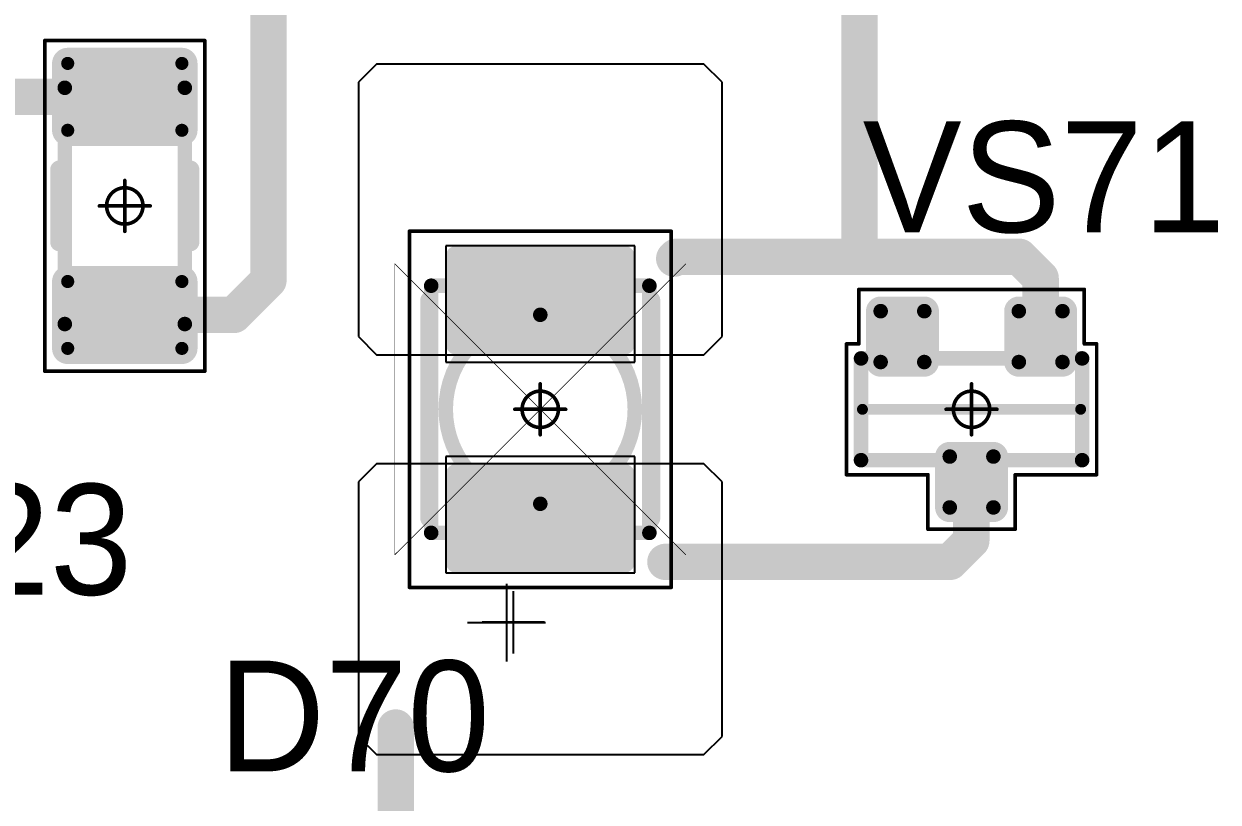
# Model space of a CAD drawing. Header units: millimetres. Extents: x 0 to 395, y 0 to 190.
# Drawn here: x 258.14 to 274.56, y 40.62 to 51.33 of the extents above; entities that cross this region are included whole.
import ezdxf

# ---------------------------------------------------------------- set-up
doc = ezdxf.new("R2010")
doc.units = ezdxf.units.MM
for name, color, linetype in [('Mechanical13', 56, 'Continuous'), ('Mechanical15', 56, 'Continuous'), ('Mechanical5', 56, 'Continuous'), ('TopLayer', 1, 'Continuous'), ('TopOverlay', 2, 'Continuous'), ('TopPaste', 8, 'Continuous'), ('TopSolder', 216, 'Continuous')]:
    doc.layers.add(name, color=color, linetype=linetype)

# ---------------------------------------------------------------- blocks, each defined once
blk = doc.blocks.new('SOT23_1113')
at = {"layer": 'Mechanical13', "const_width": 0.1999996}
for points in [[(0.7000011399999999, 1.52008078), (-0.7000011399999999, 1.52008078)], [(-0.7000011399999999, -1.51991822), (-0.7000011399999999, 1.52008078)], [(0.7000011399999999, -1.51991822), (0.7000011399999999, 1.52008078)], [(0.7000011399999999, -1.51991822), (-0.7000011399999999, -1.51991822)]]:
    blk.add_lwpolyline(points, dxfattribs=at)
at = {"layer": 'Mechanical13', "const_width": 0.0999998}
for points in [[(-0.75000104, 1.52008078, 1), (-0.65000124, 1.52008078, 1)], [(-0.75000104, 1.52008078, 1), (-0.65000124, 1.52008078, 1)], [(0.65000124, 1.52008078, 1), (0.75000104, 1.52008078, 1)], [(0.65000124, 1.52008078, 1), (0.75000104, 1.52008078, 1)], [(-0.75000104, -1.51991822, 1), (-0.65000124, -1.51991822, 1)], [(-0.75000104, -1.51991822, 1), (-0.65000124, -1.51991822, 1)], [(0.65000124, -1.51991822, 1), (0.75000104, -1.51991822, 1)], [(0.65000124, -1.51991822, 1), (0.75000104, -1.51991822, 1)]]:
    blk.add_lwpolyline(points, format="xyb", close=True, dxfattribs=at)
at = {"layer": 'Mechanical15', "const_width": 0.0499999}
for points in [[(-0.90000074, 1.55008072), (-0.90000074, 1.72008038)], [(0.90000074, 1.72008038), (-0.90000074, 1.72008038)], [(0.90000074, 0.6000800799999999), (0.90000074, 1.72008038)], [(-1.64999924, -1.54991816), (-1.64999924, 1.55008072)], [(-0.90000074, 1.55008072), (-1.64999924, 1.55008072)], [(1.64999924, 0.6000800799999999), (0.90000074, 0.6000800799999999)], [(1.64999924, -0.59991752), (1.64999924, 0.6000800799999999)], [(0, -0.34991802), (0, 0.35007804)], [(0.3499993, 8.128e-05), (-0.3499993, 8.128e-05)], [(1.64999924, -0.59991752), (0.90000074, -0.59991752)], [(0.90000074, -1.71991782), (0.90000074, -0.59991752)], [(-0.90000074, -1.54991816), (-1.64999924, -1.54991816)], [(-0.90000074, -1.71991782), (-0.90000074, -1.54991816)], [(0.90000074, -1.71991782), (-0.90000074, -1.71991782)]]:
    blk.add_lwpolyline(points, dxfattribs=at)
at = {"layer": 'Mechanical15'}
for points, const_width in [([(-0.9125000799999999, 1.72008038, 1), (-0.8875014, 1.72008038, 1)], 0.02499868), ([(-0.9125000799999999, 1.72008038, 1), (-0.8875014, 1.72008038, 1)], 0.02499868), ([(0.8875014, 1.72008038, 1), (0.9125000799999999, 1.72008038, 1)], 0.02499868), ([(0.8875014, 1.72008038, 1), (0.9125000799999999, 1.72008038, 1)], 0.02499868), ([(-1.66249858, 1.55008072, 1), (-1.6374999, 1.55008072, 1)], 0.02499868), ([(-1.66249858, 1.55008072, 1), (-1.6374999, 1.55008072, 1)], 0.02499868), ([(-0.9125000799999999, 1.55008072, 1), (-0.8875014, 1.55008072, 1)], 0.02499868), ([(-0.9125000799999999, 1.55008072, 1), (-0.8875014, 1.55008072, 1)], 0.02499868), ([(0.8875014, 0.6000800799999999, 1), (0.9125000799999999, 0.6000800799999999, 1)], 0.02499868), ([(0.8875014, 0.6000800799999999, 1), (0.9125000799999999, 0.6000800799999999, 1)], 0.02499868), ([(1.6374999, 0.6000800799999999, 1), (1.66249858, 0.6000800799999999, 1)], 0.02499868), ([(1.6374999, 0.6000800799999999, 1), (1.66249858, 0.6000800799999999, 1)], 0.02499868), ([(-0.01249934, 0.35007804, 1), (0.01249934, 0.35007804, 1)], 0.02499868), ([(0.2499995, 8.382e-05, 1), (-0.2499995, 8.382e-05, 1)], 0.0499999), ([(-0.36249864, 8.128e-05, 1), (-0.33749996, 8.128e-05, 1)], 0.02499868), ([(-0.26249884, 8.382e-05, 1), (-0.23750016, 8.382e-05, 1)], 0.02499868), ([(0.23750016, 8.382e-05, 1), (0.26249884, 8.382e-05, 1)], 0.02499868), ([(0.33749996, 8.128e-05, 1), (0.36249864, 8.128e-05, 1)], 0.02499868), ([(-0.01249934, -0.34991802, 1), (0.01249934, -0.34991802, 1)], 0.02499868), ([(0.8875014, -0.59991752, 1), (0.9125000799999999, -0.59991752, 1)], 0.02499868), ([(0.8875014, -0.59991752, 1), (0.9125000799999999, -0.59991752, 1)], 0.02499868), ([(1.6374999, -0.59991752, 1), (1.66249858, -0.59991752, 1)], 0.02499868), ([(1.6374999, -0.59991752, 1), (1.66249858, -0.59991752, 1)], 0.02499868), ([(-1.66249858, -1.54991816, 1), (-1.6374999, -1.54991816, 1)], 0.02499868), ([(-1.66249858, -1.54991816, 1), (-1.6374999, -1.54991816, 1)], 0.02499868), ([(-0.9125000799999999, -1.54991816, 1), (-0.8875014, -1.54991816, 1)], 0.02499868), ([(-0.9125000799999999, -1.54991816, 1), (-0.8875014, -1.54991816, 1)], 0.02499868), ([(-0.9125000799999999, -1.71991782, 1), (-0.8875014, -1.71991782, 1)], 0.02499868), ([(-0.9125000799999999, -1.71991782, 1), (-0.8875014, -1.71991782, 1)], 0.02499868), ([(0.8875014, -1.71991782, 1), (0.9125000799999999, -1.71991782, 1)], 0.02499868), ([(0.8875014, -1.71991782, 1), (0.9125000799999999, -1.71991782, 1)], 0.02499868)]:
    blk.add_lwpolyline(points, format="xyb", close=True, dxfattribs=dict(at, const_width=const_width))
at = {"layer": 'TopLayer', "const_width": 0.0999998}
for points in [[(-1.39999974, 1.25008132, 1), (-1.29999994, 1.25008132, 1)], [(-0.7000011399999999, 1.25008132, 1), (-0.6000013399999999, 1.25008132, 1)], [(-1.39999974, 0.65008252, 1), (-1.29999994, 0.65008252, 1)], [(-0.7000011399999999, 0.65008252, 1), (-0.6000013399999999, 0.65008252, 1)], [(0.6000013399999999, 0.30008068, 1), (0.7000011399999999, 0.30008068, 1)], [(1.29999994, 0.30008068, 1), (1.39999974, 0.30008068, 1)], [(0.6000013399999999, -0.29991812, 1), (0.7000011399999999, -0.29991812, 1)], [(1.29999994, -0.29991812, 1), (1.39999974, -0.29991812, 1)], [(-1.39999974, -0.64991996, 1), (-1.29999994, -0.64991996, 1)], [(-0.7000011399999999, -0.64991996, 1), (-0.6000013399999999, -0.64991996, 1)], [(-1.39999974, -1.24991876, 1), (-1.29999994, -1.24991876, 1)], [(-0.7000011399999999, -1.24991876, 1), (-0.6000013399999999, -1.24991876, 1)]]:
    blk.add_lwpolyline(points, format="xyb", close=True, dxfattribs=at)
at = {"layer": 'TopLayer'}
for points in [[(-1.34999984, 1.35008112), (-1.34999984, 0.55008272), (-0.65000124, 1.35008112), (-0.65000124, 0.55008272)], [(-1.44999964, 1.25008132), (-1.44999964, 0.65008252), (-0.55000144, 1.25008132), (-0.55000144, 0.65008252)], [(0.65000124, 0.40008048), (0.65000124, -0.39991792), (1.34999984, 0.40008048), (1.34999984, -0.39991792)], [(0.55000144, 0.30008068), (0.55000144, -0.29991812), (1.44999964, 0.30008068), (1.44999964, -0.29991812)], [(-1.44999964, -0.64991996), (-1.44999964, -1.24991876), (-0.55000144, -0.64991996), (-0.55000144, -1.24991876)], [(-1.34999984, -0.54992016), (-1.34999984, -1.34991856), (-0.65000124, -0.54992016), (-0.65000124, -1.34991856)]]:
    blk.add_solid(points, dxfattribs=at)
at = {"layer": 'TopOverlay', "const_width": 0.1499997}
blk.add_lwpolyline([(0, -1.50000208), (0, 1.50000208)], dxfattribs=at)
at = {"layer": 'TopOverlay', "const_width": 0.07499858}
for points in [[(-0.03750056, 1.50000208, 1), (0.03750056, 1.50000208, 1)], [(-0.03750056, -1.50000208, 1), (0.03750056, -1.50000208, 1)]]:
    blk.add_lwpolyline(points, format="xyb", close=True, dxfattribs=at)
at = {"layer": 'TopPaste', "const_width": 0.07499858}
for points in [[(-1.38749786, 1.25008132, 1), (-1.31250182, 1.25008132, 1)], [(-0.68749926, 1.25008132, 1), (-0.61250322, 1.25008132, 1)], [(-1.38749786, 0.65008252, 1), (-1.31250182, 0.65008252, 1)], [(-0.68749926, 0.65008252, 1), (-0.61250322, 0.65008252, 1)], [(0.61250322, 0.30008068, 1), (0.68749926, 0.30008068, 1)], [(1.31250182, 0.30008068, 1), (1.38749786, 0.30008068, 1)], [(0.61250322, -0.29991812, 1), (0.68749926, -0.29991812, 1)], [(1.31250182, -0.29991812, 1), (1.38749786, -0.29991812, 1)], [(-1.38749786, -0.64991996, 1), (-1.31250182, -0.64991996, 1)], [(-0.68749926, -0.64991996, 1), (-0.61250322, -0.64991996, 1)], [(-1.38749786, -1.24991876, 1), (-1.31250182, -1.24991876, 1)], [(-0.68749926, -1.24991876, 1), (-0.61250322, -1.24991876, 1)]]:
    blk.add_lwpolyline(points, format="xyb", close=True, dxfattribs=at)
at = {"layer": 'TopPaste'}
for points in [[(-1.34999984, 1.3250799), (-1.34999984, 0.57508394), (-0.65000124, 1.3250799), (-0.65000124, 0.57508394)], [(-1.42499842, 1.25008132), (-1.42499842, 0.65008252), (-0.5750026599999999, 1.25008132), (-0.5750026599999999, 0.65008252)], [(0.65000124, 0.37507926), (0.65000124, -0.3749166999999999), (1.34999984, 0.37507926), (1.34999984, -0.3749166999999999)], [(0.5750026599999999, 0.30008068), (0.5750026599999999, -0.29991812), (1.42499842, 0.30008068), (1.42499842, -0.29991812)], [(-1.42499842, -0.64991996), (-1.42499842, -1.24991876), (-0.5750026599999999, -0.64991996), (-0.5750026599999999, -1.24991876)], [(-1.34999984, -0.57492138), (-1.34999984, -1.32491734), (-0.65000124, -0.57492138), (-0.65000124, -1.32491734)]]:
    blk.add_solid(points, dxfattribs=at)
at = {"layer": 'TopSolder', "const_width": 0.2015998}
for points in [[(-1.45079974, 1.25008132, 1), (-1.24919994, 1.25008132, 1)], [(-0.75080114, 1.25008132, 1), (-0.5492013399999999, 1.25008132, 1)], [(-1.45079974, 0.65008252, 1), (-1.24919994, 0.65008252, 1)], [(-0.75080114, 0.65008252, 1), (-0.5492013399999999, 0.65008252, 1)], [(0.5492013399999999, 0.30008068, 1), (0.75080114, 0.30008068, 1)], [(1.24919994, 0.30008068, 1), (1.45079974, 0.30008068, 1)], [(0.5492013399999999, -0.29991812, 1), (0.75080114, -0.29991812, 1)], [(1.24919994, -0.29991812, 1), (1.45079974, -0.29991812, 1)], [(-1.45079974, -0.64991996, 1), (-1.24919994, -0.64991996, 1)], [(-0.75080114, -0.64991996, 1), (-0.5492013399999999, -0.64991996, 1)], [(-1.45079974, -1.24991876, 1), (-1.24919994, -1.24991876, 1)], [(-0.75080114, -1.24991876, 1), (-0.5492013399999999, -1.24991876, 1)]]:
    blk.add_lwpolyline(points, format="xyb", close=True, dxfattribs=at)
at = {"layer": 'TopSolder'}
for points in [[(-1.34999984, 1.45168112), (-1.34999984, 0.44848272), (-0.65000124, 1.45168112), (-0.65000124, 0.44848272)], [(-1.55159964, 1.25008132), (-1.55159964, 0.65008252), (-0.4484014399999999, 1.25008132), (-0.4484014399999999, 0.65008252)], [(0.65000124, 0.50168048), (0.65000124, -0.50151792), (1.34999984, 0.50168048), (1.34999984, -0.50151792)], [(0.4484014399999999, 0.30008068), (0.4484014399999999, -0.29991812), (1.55159964, 0.30008068), (1.55159964, -0.29991812)], [(-1.34999984, -0.44832016), (-1.34999984, -1.45151856), (-0.65000124, -0.44832016), (-0.65000124, -1.45151856)], [(-1.55159964, -0.64991996), (-1.55159964, -1.24991876), (-0.4484014399999999, -0.64991996), (-0.4484014399999999, -1.24991876)]]:
    blk.add_solid(points, dxfattribs=at)
blk = doc.blocks.new('RC1206S_1199')
at = {"layer": 'Mechanical13', "const_width": 0.1999996}
for points in [[(-1.62500056, 0.8249996199999998), (-1.62500056, -0.8249996199999998)], [(-1.62500056, 0.8249996199999998), (1.62500056, 0.8249996199999998)], [(1.62500056, 0.8249996199999998), (1.62500056, -0.8249996199999998)], [(-1.62500056, -0.8249996199999998), (1.62500056, -0.8249996199999998)]]:
    blk.add_lwpolyline(points, dxfattribs=at)
at = {"layer": 'Mechanical13', "const_width": 0.0999998}
for points in [[(-1.67500046, 0.8249996199999998, 1), (-1.57500066, 0.8249996199999998, 1)], [(-1.67500046, 0.8249996199999998, 1), (-1.57500066, 0.8249996199999998, 1)], [(1.57500066, 0.8249996199999998, 1), (1.67500046, 0.8249996199999998, 1)], [(1.57500066, 0.8249996199999998, 1), (1.67500046, 0.8249996199999998, 1)], [(-1.67500046, -0.8249996199999998, 1), (-1.57500066, -0.8249996199999998, 1)], [(-1.67500046, -0.8249996199999998, 1), (-1.57500066, -0.8249996199999998, 1)], [(1.57500066, -0.8249996199999998, 1), (1.67500046, -0.8249996199999998, 1)], [(1.57500066, -0.8249996199999998, 1), (1.67500046, -0.8249996199999998, 1)]]:
    blk.add_lwpolyline(points, format="xyb", close=True, dxfattribs=at)
at = {"layer": 'Mechanical15', "const_width": 0.0499999}
for points in [[(-2.27499926, 1.10000034), (-2.27499926, -1.10000034)], [(-2.27499926, 1.10000034), (2.27499926, 1.10000034)], [(2.27499926, 1.10000034), (2.27499926, -1.10000034)], [(0, 0.3499993), (0, -0.3499993)], [(-0.3499993, 0), (0.3499993, 0)], [(-2.27499926, -1.10000034), (2.27499926, -1.10000034)]]:
    blk.add_lwpolyline(points, dxfattribs=at)
at = {"layer": 'Mechanical15'}
for points, const_width in [([(-2.2874986, 1.10000034, 1), (-2.26249992, 1.10000034, 1)], 0.02499868), ([(-2.2874986, 1.10000034, 1), (-2.26249992, 1.10000034, 1)], 0.02499868), ([(2.26249992, 1.10000034, 1), (2.2874986, 1.10000034, 1)], 0.02499868), ([(2.26249992, 1.10000034, 1), (2.2874986, 1.10000034, 1)], 0.02499868), ([(-0.01249934, 0.3499993, 1), (0.01249934, 0.3499993, 1)], 0.02499868), ([(0.2499995, 0, 1), (-0.2499995, 0, 1)], 0.0499999), ([(-0.36249864, 0, 1), (-0.33749996, 0, 1)], 0.02499868), ([(-0.26249884, 0, 1), (-0.23750016, 0, 1)], 0.02499868), ([(0.23750016, 0, 1), (0.26249884, 0, 1)], 0.02499868), ([(0.33749996, 0, 1), (0.36249864, 0, 1)], 0.02499868), ([(-0.01249934, -0.3499993, 1), (0.01249934, -0.3499993, 1)], 0.02499868), ([(-2.2874986, -1.10000034, 1), (-2.26249992, -1.10000034, 1)], 0.02499868), ([(-2.2874986, -1.10000034, 1), (-2.26249992, -1.10000034, 1)], 0.02499868), ([(2.26249992, -1.10000034, 1), (2.2874986, -1.10000034, 1)], 0.02499868), ([(2.26249992, -1.10000034, 1), (2.2874986, -1.10000034, 1)], 0.02499868)]:
    blk.add_lwpolyline(points, format="xyb", close=True, dxfattribs=dict(at, const_width=const_width))
at = {"layer": 'TopLayer', "const_width": 0.11500104}
for points in [[(-2.01750168, 0.78499716, 1), (-1.90250064, 0.78499716, 1)], [(-1.09750352, 0.78499716, 1), (-0.98250248, 0.78499716, 1)], [(0.98250248, 0.78499716, 1), (1.09750352, 0.78499716, 1)], [(1.90250064, 0.78499716, 1), (2.01750168, 0.78499716, 1)], [(-2.01750168, -0.78499716, 1), (-1.90250064, -0.78499716, 1)], [(-1.09750352, -0.78499716, 1), (-0.98250248, -0.78499716, 1)], [(0.98250248, -0.78499716, 1), (1.09750352, -0.78499716, 1)], [(1.90250064, -0.78499716, 1), (2.01750168, -0.78499716, 1)]]:
    blk.add_lwpolyline(points, format="xyb", close=True, dxfattribs=at)
at = {"layer": 'TopLayer'}
for points in [[(-1.96000116, -0.8999982), (-1.040003, -0.8999982), (-1.96000116, 0.8999982), (-1.040003, 0.8999982)], [(1.040003, -0.8999982), (1.96000116, -0.8999982), (1.040003, 0.8999982), (1.96000116, 0.8999982)], [(-2.0750022, -0.78499716), (-0.92500196, -0.78499716), (-2.0750022, 0.78499716), (-0.92500196, 0.78499716)], [(0.92500196, -0.78499716), (2.0750022, -0.78499716), (0.92500196, 0.78499716), (2.0750022, 0.78499716)]]:
    blk.add_solid(points, dxfattribs=at)
at = {"layer": 'TopOverlay', "const_width": 0.2499995}
for points in [[(-0.499999, 0.90000074), (0.499999, 0.90000074)], [(-0.499999, -0.90000074), (0.499999, -0.90000074)]]:
    blk.add_lwpolyline(points, dxfattribs=at)
at = {"layer": 'TopOverlay', "const_width": 0.12499848}
for points in [[(-0.56249824, 0.90000074, 1), (-0.43749976, 0.90000074, 1)], [(0.43749976, 0.90000074, 1), (0.56249824, 0.90000074, 1)], [(-0.56249824, -0.90000074, 1), (-0.43749976, -0.90000074, 1)], [(0.43749976, -0.90000074, 1), (0.56249824, -0.90000074, 1)]]:
    blk.add_lwpolyline(points, format="xyb", close=True, dxfattribs=at)
at = {"layer": 'TopPaste', "const_width": 0.08999982}
for points in [[(-2.0049998, 0.78499716, 1), (-1.91500252, 0.78499716, 1)], [(-1.08500164, 0.78499716, 1), (-0.9950043599999999, 0.78499716, 1)], [(0.9950043599999999, 0.78499716, 1), (1.08500164, 0.78499716, 1)], [(1.91500252, 0.78499716, 1), (2.0049998, 0.78499716, 1)], [(-2.0049998, -0.78499716, 1), (-1.91500252, -0.78499716, 1)], [(-1.08500164, -0.78499716, 1), (-0.9950043599999999, -0.78499716, 1)], [(0.9950043599999999, -0.78499716, 1), (1.08500164, -0.78499716, 1)], [(1.91500252, -0.78499716, 1), (2.0049998, -0.78499716, 1)]]:
    blk.add_lwpolyline(points, format="xyb", close=True, dxfattribs=at)
at = {"layer": 'TopPaste'}
for points in [[(-1.96000116, -0.8749969799999999), (-1.040003, -0.8749969799999999), (-1.96000116, 0.8749969799999999), (-1.040003, 0.8749969799999999)], [(1.040003, -0.8749969799999999), (1.96000116, -0.8749969799999999), (1.040003, 0.8749969799999999), (1.96000116, 0.8749969799999999)], [(-2.05000098, -0.78499716), (-0.9500031800000001, -0.78499716), (-2.05000098, 0.78499716), (-0.9500031800000001, 0.78499716)], [(0.9500031800000001, -0.78499716), (2.05000098, -0.78499716), (0.9500031800000001, 0.78499716), (2.05000098, 0.78499716)]]:
    blk.add_solid(points, dxfattribs=at)
at = {"layer": 'TopSolder', "const_width": 0.21500084}
for points in [[(-2.06750158, 0.78499716, 1), (-1.85250074, 0.78499716, 1)], [(-1.14750342, 0.78499716, 1), (-0.93250258, 0.78499716, 1)], [(0.93250258, 0.78499716, 1), (1.14750342, 0.78499716, 1)], [(1.85250074, 0.78499716, 1), (2.06750158, 0.78499716, 1)], [(-2.06750158, -0.78499716, 1), (-1.85250074, -0.78499716, 1)], [(-1.14750342, -0.78499716, 1), (-0.93250258, -0.78499716, 1)], [(0.93250258, -0.78499716, 1), (1.14750342, -0.78499716, 1)], [(1.85250074, -0.78499716, 1), (2.06750158, -0.78499716, 1)]]:
    blk.add_lwpolyline(points, format="xyb", close=True, dxfattribs=at)
at = {"layer": 'TopSolder'}
for points in [[(-1.96000116, -0.999998), (-1.040003, -0.999998), (-1.96000116, 0.999998), (-1.040003, 0.999998)], [(1.040003, -0.999998), (1.96000116, -0.999998), (1.040003, 0.999998), (1.96000116, 0.999998)], [(-2.175002, -0.78499716), (-0.8250021599999999, -0.78499716), (-2.175002, 0.78499716), (-0.8250021599999999, 0.78499716)], [(0.8250021599999999, -0.78499716), (2.175002, -0.78499716), (0.8250021599999999, 0.78499716), (2.175002, 0.78499716)]]:
    blk.add_solid(points, dxfattribs=at)
blk = doc.blocks.new('T66G_4_1262')
at = {"layer": 'Mechanical13'}
for p, q in [((2.93559992, 0.07119874), (2.93559992, -1.00000054)), ((2.40000028, -0.4644009), (3.47119956, -0.4644009))]:
    blk.add_line(p, q, dxfattribs=at)
at = {"layer": 'Mechanical13', "const_width": 0.1999996}
for points in [[(1.69999914, 1.49999954), (-1.69999914, 1.49999954)], [(-1.69999914, -1.49999954), (-1.69999914, 1.49999954)], [(1.69999914, -1.49999954), (1.69999914, 1.49999954)], [(1.69999914, -1.49999954), (-1.69999914, -1.49999954)]]:
    blk.add_lwpolyline(points, dxfattribs=at)
at = {"layer": 'Mechanical13'}
for points, const_width in [([(-1.74999904, 1.49999954, 1), (-1.64999924, 1.49999954, 1)], 0.0999998), ([(-1.74999904, 1.49999954, 1), (-1.64999924, 1.49999954, 1)], 0.0999998), ([(1.64999924, 1.49999954, 1), (1.74999904, 1.49999954, 1)], 0.0999998), ([(1.64999924, 1.49999954, 1), (1.74999904, 1.49999954, 1)], 0.0999998), ([(1.29999994, 0, 1), (-1.29999994, 0, 1)], 0.1999996), ([(-1.34999984, 0, 1), (-1.25000004, 0, 1)], 0.0999998), ([(1.25000004, 0, 1), (1.34999984, 0, 1)], 0.0999998), ([(-1.74999904, -1.49999954, 1), (-1.64999924, -1.49999954, 1)], 0.0999998), ([(-1.74999904, -1.49999954, 1), (-1.64999924, -1.49999954, 1)], 0.0999998), ([(1.64999924, -1.49999954, 1), (1.74999904, -1.49999954, 1)], 0.0999998), ([(1.64999924, -1.49999954, 1), (1.74999904, -1.49999954, 1)], 0.0999998)]:
    blk.add_lwpolyline(points, format="xyb", close=True, dxfattribs=dict(at, const_width=const_width))
at = {"layer": 'Mechanical15', "const_width": 0.0499999}
for points in [[(-2.45000018, -1.79999894), (-2.45000018, 1.79999894)], [(2.45000018, 1.79999894), (-2.45000018, 1.79999894)], [(2.45000018, -1.79999894), (2.45000018, 1.79999894)], [(0, -0.3499993), (0, 0.3499993)], [(0.3499993, 0), (-0.3499993, 0)], [(2.45000018, -1.79999894), (-2.45000018, -1.79999894)]]:
    blk.add_lwpolyline(points, dxfattribs=at)
at = {"layer": 'Mechanical15'}
for points, const_width in [([(-2.46249952, 1.79999894, 1), (-2.43750084, 1.79999894, 1)], 0.02499868), ([(-2.46249952, 1.79999894, 1), (-2.43750084, 1.79999894, 1)], 0.02499868), ([(2.43750084, 1.79999894, 1), (2.46249952, 1.79999894, 1)], 0.02499868), ([(2.43750084, 1.79999894, 1), (2.46249952, 1.79999894, 1)], 0.02499868), ([(-0.01249934, 0.3499993, 1), (0.01249934, 0.3499993, 1)], 0.02499868), ([(0.2499995, 0, 1), (-0.2499995, 0, 1)], 0.0499999), ([(-0.36249864, 0, 1), (-0.33749996, 0, 1)], 0.02499868), ([(-0.26249884, 0, 1), (-0.23750016, 0, 1)], 0.02499868), ([(0.23750016, 0, 1), (0.26249884, 0, 1)], 0.02499868), ([(0.33749996, 0, 1), (0.36249864, 0, 1)], 0.02499868), ([(-0.01249934, -0.3499993, 1), (0.01249934, -0.3499993, 1)], 0.02499868), ([(-2.46249952, -1.79999894, 1), (-2.43750084, -1.79999894, 1)], 0.02499868), ([(-2.46249952, -1.79999894, 1), (-2.43750084, -1.79999894, 1)], 0.02499868), ([(2.43750084, -1.79999894, 1), (2.46249952, -1.79999894, 1)], 0.02499868), ([(2.43750084, -1.79999894, 1), (2.46249952, -1.79999894, 1)], 0.02499868)]:
    blk.add_lwpolyline(points, format="xyb", close=True, dxfattribs=dict(at, const_width=const_width))
at = {"layer": 'TopLayer'}
for p, q in [((-4.50000116, 2.50000008), (-4.75000066, 2.25000058)), ((-1.00000054, 2.50000008), (-4.50000116, 2.50000008)), ((-0.75000104, 2.25000058), (-1.00000054, 2.50000008)), ((1.00000054, 2.50000008), (0.75000104, 2.25000058)), ((4.50000116, 2.50000008), (1.00000054, 2.50000008)), ((4.75000066, 2.25000058), (4.50000116, 2.50000008)), ((-4.75000066, 2.25000058), (-4.75000066, -2.25000058)), ((-0.75000104, -2.25000058), (-0.75000104, 2.25000058)), ((0.75000104, 2.25000058), (0.75000104, -2.25000058)), ((4.75000066, -2.25000058), (4.75000066, 2.25000058)), ((-4.75000066, -2.25000058), (-4.50000116, -2.50000008)), ((-1.00000054, -2.50000008), (-0.75000104, -2.25000058)), ((0.75000104, -2.25000058), (1.00000054, -2.50000008)), ((4.50000116, -2.50000008), (4.75000066, -2.25000058)), ((-4.50000116, -2.50000008), (-1.00000054, -2.50000008)), ((1.00000054, -2.50000008), (4.50000116, -2.50000008))]:
    blk.add_line(p, q, dxfattribs=at)
at = {"layer": 'TopLayer', "const_width": 0.1499997}
for points in [[(-2.17499946, 1.15000024, 1), (-2.0250023, 1.15000024, 1)], [(-0.97500186, 1.15000024, 1), (-0.8250047, 1.15000024, 1)], [(0.8250047, 1.15000024, 1), (0.97500186, 1.15000024, 1)], [(2.0250023, 1.15000024, 1), (2.17499946, 1.15000024, 1)], [(-2.17499946, -1.15000024, 1), (-2.0250023, -1.15000024, 1)], [(-0.97500186, -1.15000024, 1), (-0.8250047, -1.15000024, 1)], [(0.8250047, -1.15000024, 1), (0.97500186, -1.15000024, 1)], [(2.0250023, -1.15000024, 1), (2.17499946, -1.15000024, 1)]]:
    blk.add_lwpolyline(points, format="xyb", close=True, dxfattribs=at)
at = {"layer": 'TopLayer'}
for points in [[(-0.75000358, 1.15000024), (-2.25000058, 1.15000024), (-0.75000358, -1.15000024), (-2.25000058, -1.15000024)], [(-0.9000032799999999, 1.29999994), (-2.10000088, 1.29999994), (-0.9000032799999999, -1.29999994), (-2.10000088, -1.29999994)], [(2.25000058, 1.15000024), (0.75000358, 1.15000024), (2.25000058, -1.15000024), (0.75000358, -1.15000024)], [(2.10000088, 1.29999994), (0.9000032799999999, 1.29999994), (2.10000088, -1.29999994), (0.9000032799999999, -1.29999994)]]:
    blk.add_solid(points, dxfattribs=at)
at = {"layer": 'TopOverlay'}
for p, q in [((2.928480299999999, 0.0569595), (2.928480299999999, -0.8000009399999999)), ((2.50000008, -0.37152072), (3.35696052, -0.37152072))]:
    blk.add_line(p, q, dxfattribs=at)
at = {"layer": 'TopOverlay', "const_width": 0.2499995}
for points in [[(1.49999954, 1.52500076), (-1.49999954, 1.52500076)], [(1.49999954, -1.52500076), (-1.49999954, -1.52500076)]]:
    blk.add_lwpolyline(points, dxfattribs=at)
at = {"layer": 'TopOverlay', "const_width": 0.12499848}
for points in [[(-1.56249878, 1.52500076, 1), (-1.4375003, 1.52500076, 1)], [(1.4375003, 1.52500076, 1), (1.56249878, 1.52500076, 1)], [(-1.56249878, -1.52500076, 1), (-1.4375003, -1.52500076, 1)], [(1.4375003, -1.52500076, 1), (1.56249878, -1.52500076, 1)]]:
    blk.add_lwpolyline(points, format="xyb", close=True, dxfattribs=at)
at = {"layer": 'TopPaste', "const_width": 0.12499848}
for points in [[(-2.16250012, 1.15000024, 1), (-2.03750164, 1.15000024, 1)], [(-0.9625025199999999, 1.15000024, 1), (-0.8375040399999999, 1.15000024, 1)], [(0.8375040399999999, 1.15000024, 1), (0.9625025199999999, 1.15000024, 1)], [(2.03750164, 1.15000024, 1), (2.16250012, 1.15000024, 1)], [(-2.16250012, -1.15000024, 1), (-2.03750164, -1.15000024, 1)], [(-0.9625025199999999, -1.15000024, 1), (-0.8375040399999999, -1.15000024, 1)], [(0.8375040399999999, -1.15000024, 1), (0.9625025199999999, -1.15000024, 1)], [(2.03750164, -1.15000024, 1), (2.16250012, -1.15000024, 1)]]:
    blk.add_lwpolyline(points, format="xyb", close=True, dxfattribs=at)
at = {"layer": 'TopPaste'}
for points in [[(-0.7750047999999999, 1.15000024), (-2.22499936, 1.15000024), (-0.7750047999999999, -1.15000024), (-2.22499936, -1.15000024)], [(-0.9000032799999999, 1.27499872), (-2.10000088, 1.27499872), (-0.9000032799999999, -1.27499872), (-2.10000088, -1.27499872)], [(2.22499936, 1.15000024), (0.7750047999999999, 1.15000024), (2.22499936, -1.15000024), (0.7750047999999999, -1.15000024)], [(2.10000088, 1.27499872), (0.9000032799999999, 1.27499872), (2.10000088, -1.27499872), (0.9000032799999999, -1.27499872)]]:
    blk.add_solid(points, dxfattribs=at)
at = {"layer": 'TopSolder'}
for p, q in [((-2.25000058, 1.29999994), (-2.25000058, -1.29999994)), ((-0.65000124, 1.29999994), (-2.25000058, 1.29999994)), ((-0.65000124, -1.29999994), (-0.65000124, 1.29999994)), ((0.65000124, 1.29999994), (0.65000124, -1.29999994)), ((2.25000058, 1.29999994), (0.65000124, 1.29999994)), ((2.25000058, -1.29999994), (2.25000058, 1.29999994)), ((-2.25000058, -1.29999994), (-0.65000124, -1.29999994)), ((0.65000124, -1.29999994), (2.25000058, -1.29999994))]:
    blk.add_line(p, q, dxfattribs=at)

msp = doc.modelspace()

# ---------------------------------------------------------------- linework, layer by layer
at = {"layer": 'Mechanical5'}
for points, const_width in [([(263.23771838, 44.02707984), (267.237718, 48.02707946)], 0.009999979999999999), ([(263.23771838, 48.02707946), (267.23772054, 44.0270773)], 0.009999979999999999), ([(263.23771838, 44.02707984), (263.23771838, 48.02707946)], 0.00100076), ([(263.23771838, 48.02707946), (267.23772054, 48.02707946)], 0.00100076), ([(267.23772054, 44.0270773), (267.23772054, 48.02707946)], 0.00100076), ([(263.23771838, 44.02707984), (267.23772054, 44.02707984)], 0.00100076)]:
    msp.add_lwpolyline(points, dxfattribs=dict(at, const_width=const_width))
for points, const_width in [([(263.23521902, 48.02707946, 1), (263.24021774, 48.02707946, 1)], 0.00499872), ([(263.2374694599999, 48.02707946, 1), (263.2379673, 48.02707946, 1)], 0.00050038), ([(263.2374694599999, 48.02707946, 1), (263.2379673, 48.02707946, 1)], 0.00050038), ([(267.23521864, 48.02707946, 1), (267.24021736, 48.02707946, 1)], 0.00499872), ([(267.23747162, 48.02707946, 1), (267.23796946, 48.02707946, 1)], 0.00050038), ([(267.23747162, 48.02707946, 1), (267.23796946, 48.02707946, 1)], 0.00050038), ([(263.23521902, 44.02707984, 1), (263.24021774, 44.02707984, 1)], 0.00499872), ([(263.2374694599999, 44.02707984, 1), (263.2379673, 44.02707984, 1)], 0.00050038), ([(263.2374694599999, 44.02707984, 1), (263.2379673, 44.02707984, 1)], 0.00050038), ([(267.23522118, 44.0270773, 1), (267.2402199, 44.0270773, 1)], 0.00499872), ([(267.23747162, 44.02707984, 1), (267.23796946, 44.02707984, 1)], 0.00050038), ([(267.23747162, 44.0270773, 1), (267.23796946, 44.0270773, 1)], 0.00050038)]:
    msp.add_lwpolyline(points, format="xyb", close=True, dxfattribs=dict(at, const_width=const_width))
at = {"layer": 'TopLayer', "const_width": 0.499999}
for points in [[(269.6250005, 48.14985036), (269.6250005, 54.87500074)], [(261.50000024, 47.80000092), (261.50000024, 54.33390708)], [(256.7499945, 50.32500222), (259.52500038, 50.32500222)], [(267.07962332, 48.099853), (267.104622, 48.12485167999999)], [(267.104622, 48.12485167999999), (269.64999918, 48.12485167999999)], [(269.6250005, 48.14985036), (269.64999918, 48.12485167999999)], [(269.64999918, 48.12485167999999), (271.8248437, 48.12485167999999)], [(271.8248437, 48.12485167999999), (272.11773872, 47.83195666)], [(261.0249973799999, 47.32499806), (261.50000024, 47.80000092)], [(272.11773872, 47.02708146), (272.11773872, 47.83195666)], [(259.52500038, 47.32499806), (261.0249973799999, 47.32499806)], [(271.16449704, 45.02383933999999), (271.17097912, 45.03032142)], [(271.16449704, 44.22098852), (271.16449704, 45.02383933999999)], [(270.87160202, 43.9280935), (271.16449704, 44.22098852)], [(266.95786588, 43.9280935), (270.87160202, 43.9280935)], [(263.24999928, 39.42500116), (263.24999928, 41.65000052)]]:
    msp.add_lwpolyline(points, dxfattribs=at)
at = {"layer": 'TopLayer', "const_width": 0.2499995}
for points in [[(259.4000019, 50.32500222, 1), (259.64999886, 50.32500222, 1)], [(266.95462484, 48.099853, 1), (267.2046218, 48.099853, 1)], [(266.97962352, 48.12485167999999, 1), (267.2296204799999, 48.12485167999999, 1)], [(266.97962352, 48.12485167999999, 1), (267.2296204799999, 48.12485167999999, 1)], [(269.50000202, 48.14985036, 1), (269.74999898, 48.14985036, 1)], [(269.50000202, 48.14985036, 1), (269.74999898, 48.14985036, 1)], [(269.5250007, 48.12485167999999, 1), (269.77499766, 48.12485167999999, 1)], [(269.5250007, 48.12485167999999, 1), (269.77499766, 48.12485167999999, 1)], [(269.5250007, 48.12485167999999, 1), (269.77499766, 48.12485167999999, 1)], [(271.69984522, 48.12485167999999, 1), (271.94984218, 48.12485167999999, 1)], [(271.69984522, 48.12485167999999, 1), (271.94984218, 48.12485167999999, 1)], [(261.37500176, 47.80000092, 1), (261.62499872, 47.80000092, 1)], [(261.37500176, 47.80000092, 1), (261.62499872, 47.80000092, 1)], [(271.99274024, 47.83195666, 1), (272.2427372, 47.83195666, 1)], [(271.99274024, 47.83195666, 1), (272.2427372, 47.83195666, 1)], [(259.4000019, 47.32499806, 1), (259.64999886, 47.32499806, 1)], [(260.8999989, 47.32499806, 1), (261.14999586, 47.32499806, 1)], [(260.8999989, 47.32499806, 1), (261.14999586, 47.32499806, 1)], [(271.99274024, 47.02708146, 1), (272.2427372, 47.02708146, 1)], [(271.03949856, 45.02383933999999, 1), (271.28949552, 45.02383933999999, 1)], [(271.03949856, 45.02383933999999, 1), (271.28949552, 45.02383933999999, 1)], [(271.04598064, 45.03032142, 1), (271.2959776, 45.03032142, 1)], [(271.03949856, 44.22098852, 1), (271.28949552, 44.22098852, 1)], [(271.03949856, 44.22098852, 1), (271.28949552, 44.22098852, 1)], [(266.8328674, 43.9280935, 1), (267.08286436, 43.9280935, 1)], [(270.74660354, 43.9280935, 1), (270.9966005, 43.9280935, 1)], [(270.74660354, 43.9280935, 1), (270.9966005, 43.9280935, 1)], [(263.1250008, 41.65000052, 1), (263.37499776, 41.65000052, 1)]]:
    msp.add_lwpolyline(points, format="xyb", close=True, dxfattribs=at)

# ---------------------------------------------------------------- block references
for name, p, rotation in [('RC1206S_1199', (259.52500038, 48.82500013999999), 90), ('T66G_4_1262', (265.23771692, 46.02708092), 270), ('SOT23_1113', (271.1676568, 46.02708092), 270)]:
    msp.add_blockref(name, p, dxfattribs=dict(rotation=rotation))

# ---------------------------------------------------------------- texts
at = {"layer": 'TopOverlay'}
for s, p in [('VS71', (269.6718, 48.46319999999999)), ('R23', (255.89019942, 43.47640022)), ('D70', (260.8072, 41.0464))]:
    msp.add_text(s, height=1.524, dxfattribs=at).set_placement(p)

doc.saveas('drawing.dxf')
